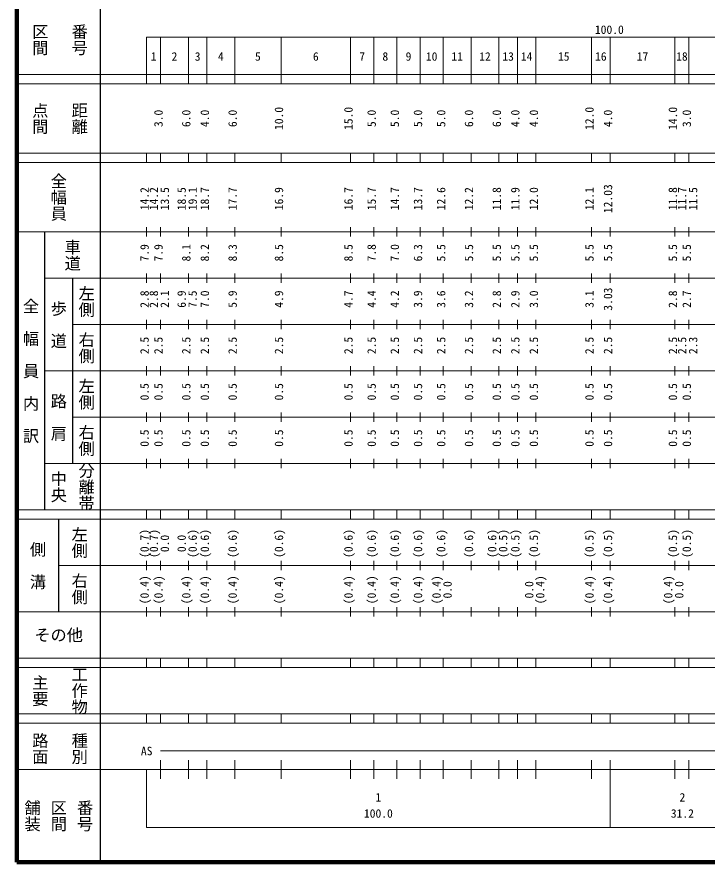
# Model space of a CAD drawing. Units: millimetres, scale not verified. Extents: x 40000 to 680000, y 20000 to 380000.
# Drawn here: x 40000 to 188933, y 20000 to 202409 of the extents above; entities that cross this region are included whole.
import ezdxf
from ezdxf.enums import TextEntityAlignment as Align

# ---------------------------------------------------------------- set-up
doc = ezdxf.new("R2010")
doc.units = ezdxf.units.MM
doc.header["$LTSCALE"] = 1000
doc.layers.add('M-TTL', color=2, linetype='Continuous', lineweight=140)
doc.layers.add('M-TTL-BAND', color=7, linetype='Continuous', lineweight=13)
doc.styles.add('@ＭＳ ゴシック', font='')
doc.styles.add('ＭＳ ゴシック', font='')
doc.styles.get('@ＭＳ ゴシック').set_extended_font_data('@MS Gothic')
doc.styles.get('ＭＳ ゴシック').set_extended_font_data('MS Gothic')

msp = doc.modelspace()

# ---------------------------------------------------------------- linework, layer by layer
at = {"layer": 'M-TTL'}
for p, q in [((40000, 380000), (40000, 20000)), ((40000, 20000), (680000, 20000))]:
    msp.add_line(p, q, dxfattribs=at)
at = {"layer": 'M-TTL-BAND', "lineweight": 25}
for p, q in [((58000, 370000), (58000, 20000)), ((46000, 96000), (46000, 156000)), ((52000, 146000), (52000, 106000)), ((49000, 94000), (49000, 74000))]:
    msp.add_line(p, q, dxfattribs=at)
at = {"layer": 'M-TTL-BAND'}
for p, q in [((68000, 198000), (579000, 198000)), ((68000, 198000), (68000, 188000)), ((71000, 188000), (71000, 198000)), ((77000, 188000), (77000, 198000)), ((81000, 188000), (81000, 198000)), ((87000, 188000), (87000, 198000)), ((97000, 188000), (97000, 198000)), ((112000, 188000), (112000, 198000)), ((117000, 188000), (117000, 198000)), ((122000, 188000), (122000, 198000)), ((127000, 188000), (127000, 198000)), ((132000, 188000), (132000, 198000)), ((138000, 188000), (138000, 198000)), ((144000, 188000), (144000, 198000)), ((148000, 188000), (148000, 198000)), ((152000, 188000), (152000, 198000)), ((164000, 188000), (164000, 198000)), ((168000, 188000), (168000, 198000)), ((182000, 188000), (182000, 198000)), ((185000, 188000), (185000, 198000)), ((40000, 190000), (579000, 190000)), ((40000, 188000), (579000, 188000)), ((40000, 173000), (579000, 173000)), ((68000, 171000), (68000, 173000)), ((71000, 171000), (71000, 173000)), ((77000, 171000), (77000, 173000)), ((81000, 171000), (81000, 173000)), ((87000, 171000), (87000, 173000)), ((97000, 171000), (97000, 173000)), ((112000, 171000), (112000, 173000)), ((117000, 171000), (117000, 173000)), ((122000, 171000), (122000, 173000)), ((127000, 171000), (127000, 173000)), ((132000, 171000), (132000, 173000)), ((138000, 171000), (138000, 173000)), ((144000, 171000), (144000, 173000)), ((148000, 171000), (148000, 173000)), ((152000, 171000), (152000, 173000)), ((164000, 171000), (164000, 173000)), ((168000, 171000), (168000, 173000)), ((182000, 171000), (182000, 173000)), ((185000, 171000), (185000, 173000)), ((40000, 171000), (579000, 171000)), ((68000, 155000), (68000, 157000)), ((71000, 155000), (71000, 157000)), ((77000, 155000), (77000, 157000)), ((81000, 155000), (81000, 157000)), ((87000, 155000), (87000, 157000)), ((97000, 155000), (97000, 157000)), ((112000, 155000), (112000, 157000)), ((117000, 155000), (117000, 157000)), ((122000, 155000), (122000, 157000)), ((127000, 155000), (127000, 157000)), ((132000, 155000), (132000, 157000)), ((138000, 155000), (138000, 157000)), ((144000, 155000), (144000, 157000)), ((148000, 155000), (148000, 157000)), ((152000, 155000), (152000, 157000)), ((164000, 155000), (164000, 157000)), ((168000, 155000), (168000, 157000)), ((182000, 155000), (182000, 157000)), ((185000, 155000), (185000, 157000)), ((40000, 156000), (579000, 156000)), ((46000, 146000), (579000, 146000)), ((68000, 145000), (68000, 147000)), ((71000, 145000), (71000, 147000)), ((77000, 145000), (77000, 147000)), ((81000, 145000), (81000, 147000)), ((87000, 145000), (87000, 147000)), ((97000, 145000), (97000, 147000)), ((112000, 145000), (112000, 147000)), ((117000, 145000), (117000, 147000)), ((122000, 145000), (122000, 147000)), ((127000, 145000), (127000, 147000)), ((132000, 145000), (132000, 147000)), ((138000, 145000), (138000, 147000)), ((144000, 145000), (144000, 147000)), ((148000, 145000), (148000, 147000)), ((152000, 145000), (152000, 147000)), ((164000, 145000), (164000, 147000)), ((168000, 145000), (168000, 147000)), ((182000, 145000), (182000, 147000)), ((185000, 145000), (185000, 147000)), ((68000, 135000), (68000, 137000)), ((71000, 135000), (71000, 137000)), ((77000, 135000), (77000, 137000)), ((81000, 135000), (81000, 137000)), ((87000, 135000), (87000, 137000)), ((97000, 135000), (97000, 137000)), ((112000, 135000), (112000, 137000)), ((117000, 135000), (117000, 137000)), ((122000, 135000), (122000, 137000)), ((127000, 135000), (127000, 137000)), ((132000, 135000), (132000, 137000)), ((138000, 135000), (138000, 137000)), ((144000, 135000), (144000, 137000)), ((148000, 135000), (148000, 137000)), ((152000, 135000), (152000, 137000)), ((164000, 135000), (164000, 137000)), ((168000, 135000), (168000, 137000)), ((182000, 135000), (182000, 137000)), ((185000, 135000), (185000, 137000)), ((52000, 136000), (579000, 136000)), ((46000, 126000), (579000, 126000)), ((68000, 125000), (68000, 127000)), ((71000, 125000), (71000, 127000)), ((77000, 125000), (77000, 127000)), ((81000, 125000), (81000, 127000)), ((87000, 125000), (87000, 127000)), ((97000, 125000), (97000, 127000)), ((112000, 125000), (112000, 127000)), ((117000, 125000), (117000, 127000)), ((122000, 125000), (122000, 127000)), ((127000, 125000), (127000, 127000)), ((132000, 125000), (132000, 127000)), ((138000, 125000), (138000, 127000)), ((144000, 125000), (144000, 127000)), ((148000, 125000), (148000, 127000)), ((152000, 125000), (152000, 127000)), ((164000, 125000), (164000, 127000)), ((168000, 125000), (168000, 127000)), ((182000, 125000), (182000, 127000)), ((185000, 125000), (185000, 127000)), ((68000, 115000), (68000, 117000)), ((71000, 115000), (71000, 117000)), ((77000, 115000), (77000, 117000)), ((81000, 115000), (81000, 117000)), ((87000, 115000), (87000, 117000)), ((97000, 115000), (97000, 117000)), ((112000, 115000), (112000, 117000)), ((117000, 115000), (117000, 117000)), ((122000, 115000), (122000, 117000)), ((127000, 115000), (127000, 117000)), ((132000, 115000), (132000, 117000)), ((138000, 115000), (138000, 117000)), ((144000, 115000), (144000, 117000)), ((148000, 115000), (148000, 117000)), ((152000, 115000), (152000, 117000)), ((164000, 115000), (164000, 117000)), ((168000, 115000), (168000, 117000)), ((182000, 115000), (182000, 117000)), ((185000, 115000), (185000, 117000)), ((52000, 116000), (579000, 116000)), ((46000, 106000), (579000, 106000)), ((68000, 105000), (68000, 107000)), ((71000, 105000), (71000, 107000)), ((77000, 105000), (77000, 107000)), ((81000, 105000), (81000, 107000)), ((87000, 105000), (87000, 107000)), ((97000, 105000), (97000, 107000)), ((112000, 105000), (112000, 107000)), ((117000, 105000), (117000, 107000)), ((122000, 105000), (122000, 107000)), ((127000, 105000), (127000, 107000)), ((132000, 105000), (132000, 107000)), ((138000, 105000), (138000, 107000)), ((144000, 105000), (144000, 107000)), ((148000, 105000), (148000, 107000)), ((152000, 105000), (152000, 107000)), ((164000, 105000), (164000, 107000)), ((168000, 105000), (168000, 107000)), ((182000, 105000), (182000, 107000)), ((185000, 105000), (185000, 107000)), ((40000, 96000), (579000, 96000)), ((68000, 94000), (68000, 96000)), ((71000, 94000), (71000, 96000)), ((77000, 94000), (77000, 96000)), ((81000, 94000), (81000, 96000)), ((87000, 94000), (87000, 96000)), ((97000, 94000), (97000, 96000)), ((112000, 94000), (112000, 96000)), ((117000, 94000), (117000, 96000)), ((122000, 94000), (122000, 96000)), ((127000, 94000), (127000, 96000)), ((132000, 94000), (132000, 96000)), ((138000, 94000), (138000, 96000)), ((144000, 94000), (144000, 96000)), ((148000, 94000), (148000, 96000)), ((152000, 94000), (152000, 96000)), ((164000, 94000), (164000, 96000)), ((168000, 94000), (168000, 96000)), ((182000, 94000), (182000, 96000)), ((185000, 94000), (185000, 96000)), ((40000, 94000), (579000, 94000)), ((49000, 84000), (579000, 84000)), ((68000, 83000), (68000, 85000)), ((71000, 83000), (71000, 85000)), ((77000, 83000), (77000, 85000)), ((81000, 83000), (81000, 85000)), ((87000, 83000), (87000, 85000)), ((97000, 83000), (97000, 85000)), ((112000, 83000), (112000, 85000)), ((117000, 83000), (117000, 85000)), ((122000, 83000), (122000, 85000)), ((127000, 83000), (127000, 85000)), ((132000, 83000), (132000, 85000)), ((138000, 83000), (138000, 85000)), ((144000, 83000), (144000, 85000)), ((148000, 83000), (148000, 85000)), ((152000, 83000), (152000, 85000)), ((164000, 83000), (164000, 85000)), ((168000, 83000), (168000, 85000)), ((182000, 83000), (182000, 85000)), ((185000, 83000), (185000, 85000)), ((68000, 73000), (68000, 75000)), ((71000, 73000), (71000, 75000)), ((77000, 73000), (77000, 75000)), ((81000, 73000), (81000, 75000)), ((87000, 73000), (87000, 75000)), ((97000, 73000), (97000, 75000)), ((112000, 73000), (112000, 75000)), ((117000, 73000), (117000, 75000)), ((122000, 73000), (122000, 75000)), ((127000, 73000), (127000, 75000)), ((132000, 73000), (132000, 75000)), ((138000, 73000), (138000, 75000)), ((144000, 73000), (144000, 75000)), ((148000, 73000), (148000, 75000)), ((152000, 73000), (152000, 75000)), ((164000, 73000), (164000, 75000)), ((168000, 73000), (168000, 75000)), ((182000, 73000), (182000, 75000)), ((185000, 73000), (185000, 75000)), ((40000, 74000), (579000, 74000)), ((40000, 64000), (579000, 64000)), ((68000, 62000), (68000, 64000)), ((71000, 62000), (71000, 64000)), ((77000, 62000), (77000, 64000)), ((81000, 62000), (81000, 64000)), ((87000, 62000), (87000, 64000)), ((97000, 62000), (97000, 64000)), ((112000, 62000), (112000, 64000)), ((117000, 62000), (117000, 64000)), ((122000, 62000), (122000, 64000)), ((127000, 62000), (127000, 64000)), ((132000, 62000), (132000, 64000)), ((138000, 62000), (138000, 64000)), ((144000, 62000), (144000, 64000)), ((148000, 62000), (148000, 64000)), ((152000, 62000), (152000, 64000)), ((164000, 62000), (164000, 64000)), ((168000, 62000), (168000, 64000)), ((182000, 62000), (182000, 64000)), ((185000, 62000), (185000, 64000)), ((40000, 62000), (579000, 62000)), ((40000, 52000), (579000, 52000)), ((68000, 50000), (68000, 52000)), ((71000, 50000), (71000, 52000)), ((77000, 50000), (77000, 52000)), ((81000, 50000), (81000, 52000)), ((87000, 50000), (87000, 52000)), ((97000, 50000), (97000, 52000)), ((112000, 50000), (112000, 52000)), ((117000, 50000), (117000, 52000)), ((122000, 50000), (122000, 52000)), ((127000, 50000), (127000, 52000)), ((132000, 50000), (132000, 52000)), ((138000, 50000), (138000, 52000)), ((144000, 50000), (144000, 52000)), ((148000, 50000), (148000, 52000)), ((152000, 50000), (152000, 52000)), ((164000, 50000), (164000, 52000)), ((168000, 50000), (168000, 52000)), ((182000, 50000), (182000, 52000)), ((185000, 50000), (185000, 52000)), ((40000, 50000), (579000, 50000)), ((71000, 44000), (569500, 44000)), ((71000, 38000), (71000, 42000)), ((77000, 38000), (77000, 42000)), ((81000, 38000), (81000, 42000)), ((87000, 38000), (87000, 42000)), ((97000, 38000), (97000, 42000)), ((112000, 38000), (112000, 42000)), ((117000, 38000), (117000, 42000)), ((122000, 38000), (122000, 42000)), ((127000, 38000), (127000, 42000)), ((132000, 38000), (132000, 42000)), ((138000, 38000), (138000, 42000)), ((144000, 38000), (144000, 42000)), ((148000, 38000), (148000, 42000)), ((152000, 38000), (152000, 42000)), ((164000, 38000), (164000, 42000)), ((168000, 27500), (168000, 42000)), ((182000, 38000), (182000, 42000)), ((185000, 38000), (185000, 42000)), ((40000, 40000), (579000, 40000)), ((68000, 40000), (68000, 27500)), ((68000, 27500), (579000, 27500))]:
    msp.add_line(p, q, dxfattribs=at)

# ---------------------------------------------------------------- texts
at = {"layer": 'M-TTL-BAND', "style": '@ＭＳ ゴシック'}
for s, p in [('番号', (53500, 197500)), ('区間', (45000, 197500)), ('点間', (45000, 180500)), ('距離', (53500, 180500)), ('全幅員', (49000, 163500)), ('車道', (52000, 151000)), ('左側', (55000, 141000)), ('全\u3000幅\u3000員\u3000内\u3000訳', (43000, 126000)), ('歩\u3000道', (49000, 136000)), ('右側', (55000, 131000)), ('左側', (55000, 121000)), ('路\u3000肩', (49000, 116000)), ('右側', (55000, 111000)), ('分離帯', (55000, 101000)), ('中央', (49000, 101000)), ('左側', (53500, 89000)), ('側\u3000溝', (44500, 84000)), ('右側', (53500, 79000)), ('主要', (45000, 57000)), ('工作物', (53500, 57000)), ('路面', (45000, 44500)), ('種別', (53500, 44500)), ('舗装', (43333, 30000)), ('区間', (49000, 30000)), ('番号', (54667, 30000))]:
    msp.add_text(s, height=2566, rotation=270, dxfattribs=at).set_placement(p, align=Align.MIDDLE_CENTER)
at = {"layer": 'M-TTL-BAND', "style": 'ＭＳ ゴシック'}
for s, p in [('100.0', (167844, 198195)), ('1', (69500, 192405)), ('2', (74000, 192405)), ('3', (79000, 192405)), ('4', (84000, 192405)), ('5', (92000, 192405)), ('6', (104500, 192405)), ('7', (114500, 192405)), ('8', (119500, 192405)), ('9', (124500, 192405)), ('10', (129500, 192405)), ('11', (135000, 192405)), ('12', (141000, 192405)), ('13', (146000, 192405)), ('14', (150000, 192405)), ('15', (158000, 192405)), ('16', (166000, 192405)), ('17', (175000, 192405)), ('18', (183500, 192405)), ('AS', (68000, 42500)), ('1', (118000, 32523)), ('2', (183600, 32523)), ('100.0', (118000, 29033)), ('31.2', (183600, 29033))]:
    msp.add_text(s, height=1833, dxfattribs=at).set_placement(p, align=Align.BOTTOM_CENTER)
for s, p in [('10.0', (98000, 180500)), ('15.0', (113000, 180500)), ('12.0', (165000, 180500)), ('14.0', (183000, 180500)), ('3.0', (72000, 180500)), ('6.0', (78000, 180500)), ('4.0', (82000, 180500)), ('6.0', (88000, 180500)), ('5.0', (118000, 180500)), ('5.0', (123000, 180500)), ('5.0', (128000, 180500)), ('5.0', (133000, 180500)), ('6.0', (139000, 180500)), ('6.0', (145000, 180500)), ('4.0', (149000, 180500)), ('4.0', (153000, 180500)), ('4.0', (169000, 180500)), ('3.0', (186000, 180500)), ('12.03', (169000, 163174)), ('14.2', (69000, 163174)), ('14.2', (71000, 163174)), ('13.5', (73370, 163174)), ('18.5', (77000, 163174)), ('19.1', (79370, 163174)), ('18.7', (82000, 163174)), ('17.7', (88000, 163174)), ('16.9', (98000, 163174)), ('16.7', (113000, 163174)), ('15.7', (118000, 163174)), ('14.7', (123000, 163174)), ('13.7', (128000, 163174)), ('12.6', (133000, 163174)), ('12.2', (139000, 163174)), ('11.8', (145000, 163174)), ('11.9', (149000, 163174)), ('12.0', (153000, 163174)), ('12.1', (165000, 163174)), ('11.8', (183000, 163174)), ('11.7', (185000, 163174)), ('11.5', (187370, 163174)), ('7.9', (69000, 151500)), ('7.9', (72000, 151500)), ('8.1', (78000, 151500)), ('8.2', (82000, 151500)), ('7.8', (118000, 151500)), ('7.0', (123000, 151500)), ('8.3', (88000, 151500)), ('8.5', (98000, 151500)), ('8.5', (113000, 151500)), ('6.3', (128000, 151500)), ('5.5', (133000, 151500)), ('5.5', (139000, 151500)), ('5.5', (145000, 151500)), ('5.5', (149000, 151500)), ('5.5', (153000, 151500)), ('5.5', (165000, 151500)), ('5.5', (169000, 151500)), ('5.5', (183000, 151500)), ('5.5', (186000, 151500)), ('2.8', (69000, 141500)), ('2.8', (71000, 141500)), ('2.1', (73370, 141500)), ('6.9', (77000, 141500)), ('7.5', (79370, 141500)), ('7.0', (82000, 141500)), ('5.9', (88000, 141500)), ('4.9', (98000, 141500)), ('4.7', (113000, 141500)), ('4.4', (118000, 141500)), ('4.2', (123000, 141500)), ('3.9', (128000, 141500)), ('3.6', (133000, 141500)), ('3.2', (139000, 141500)), ('2.8', (145000, 141500)), ('2.9', (149000, 141500)), ('3.0', (153000, 141500)), ('3.1', (165000, 141500)), ('3.03', (169000, 141500)), ('2.8', (183000, 141500)), ('2.7', (186000, 141500)), ('2.5', (69000, 131500)), ('2.5', (72000, 131500)), ('2.5', (78000, 131500)), ('2.5', (82000, 131500)), ('2.5', (88000, 131500)), ('2.5', (98000, 131500)), ('2.5', (113000, 131500)), ('2.5', (118000, 131500)), ('2.5', (123000, 131500)), ('2.5', (128000, 131500)), ('2.5', (133000, 131500)), ('2.5', (139000, 131500)), ('2.5', (145000, 131500)), ('2.5', (149000, 131500)), ('2.5', (153000, 131500)), ('2.5', (165000, 131500)), ('2.5', (169000, 131500)), ('2.5', (183000, 131500)), ('2.5', (185000, 131500)), ('2.3', (187370, 131500)), ('0.5', (69000, 121500)), ('0.5', (72000, 121500)), ('0.5', (78000, 121500)), ('0.5', (82000, 121500)), ('0.5', (88000, 121500)), ('0.5', (98000, 121500)), ('0.5', (113000, 121500)), ('0.5', (118000, 121500)), ('0.5', (123000, 121500)), ('0.5', (128000, 121500)), ('0.5', (133000, 121500)), ('0.5', (139000, 121500)), ('0.5', (145000, 121500)), ('0.5', (149000, 121500)), ('0.5', (153000, 121500)), ('0.5', (165000, 121500)), ('0.5', (169000, 121500)), ('0.5', (183000, 121500)), ('0.5', (186000, 121500)), ('0.5', (69000, 111500)), ('0.5', (72000, 111500)), ('0.5', (78000, 111500)), ('0.5', (82000, 111500)), ('0.5', (88000, 111500)), ('0.5', (98000, 111500)), ('0.5', (113000, 111500)), ('0.5', (118000, 111500)), ('0.5', (123000, 111500)), ('0.5', (128000, 111500)), ('0.5', (133000, 111500)), ('0.5', (139000, 111500)), ('0.5', (145000, 111500)), ('0.5', (149000, 111500)), ('0.5', (153000, 111500)), ('0.5', (165000, 111500)), ('0.5', (169000, 111500)), ('0.5', (183000, 111500)), ('0.5', (186000, 111500)), ('(0.7)', (69000, 88764)), ('(0.7)', (71000, 88764)), ('(0.6)', (79370, 88764)), ('(0.6)', (82000, 88764)), ('(0.6)', (88000, 88764)), ('(0.6)', (98000, 88764)), ('(0.6)', (113000, 88764)), ('(0.6)', (118000, 88764)), ('(0.6)', (123000, 88764)), ('(0.6)', (128000, 88764)), ('(0.6)', (133000, 88764)), ('(0.6)', (139000, 88764)), ('(0.6)', (144000, 88764)), ('(0.5)', (146370, 88764)), ('(0.5)', (149000, 88764)), ('(0.5)', (153000, 88764)), ('(0.5)', (165000, 88764)), ('(0.5)', (169000, 88764)), ('(0.5)', (183000, 88764)), ('(0.5)', (186000, 88764)), ('0.0', (73370, 88764)), ('0.0', (77000, 88764)), ('(0.4)', (69000, 78764)), ('(0.4)', (72000, 78764)), ('(0.4)', (78000, 78764)), ('(0.4)', (82000, 78764)), ('(0.4)', (88000, 78764)), ('(0.4)', (98000, 78764)), ('(0.4)', (113000, 78764)), ('(0.4)', (118000, 78764)), ('(0.4)', (123000, 78764)), ('(0.4)', (128000, 78764)), ('(0.4)', (132000, 78764)), ('0.0', (134370, 78764)), ('0.0', (152000, 78764)), ('(0.4)', (154370, 78764)), ('(0.4)', (165000, 78764)), ('(0.4)', (169000, 78764)), ('(0.4)', (182000, 78764)), ('0.0', (184370, 78764))]:
    msp.add_text(s, height=1833, rotation=90, dxfattribs=at).set_placement(p, align=Align.BOTTOM_CENTER)
msp.add_text('その他', height=2566, dxfattribs=at).set_placement((49000, 69000), align=Align.MIDDLE_CENTER)

doc.saveas('drawing.dxf')
